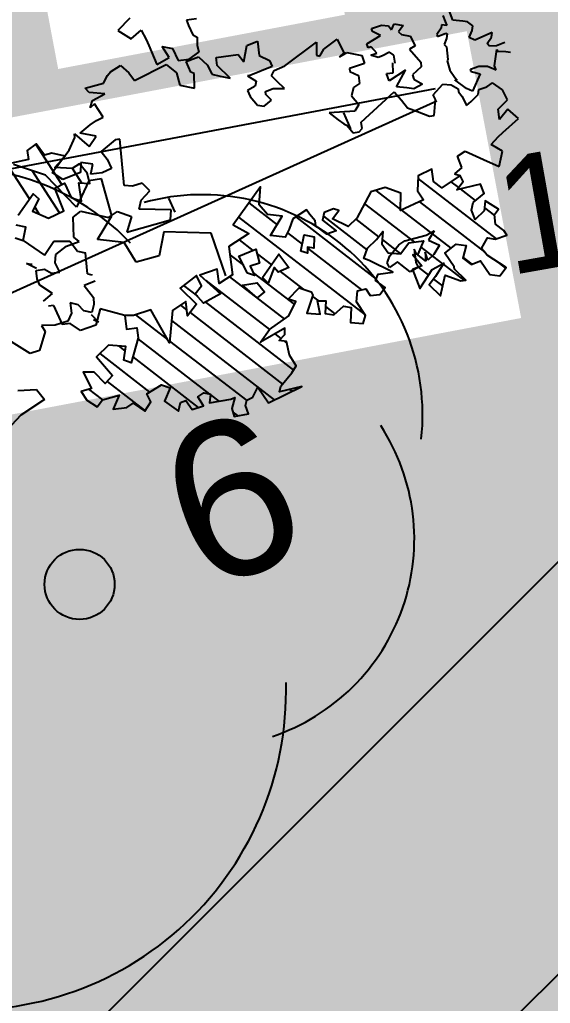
# Model space of a CAD drawing. Header units: metres. Extents: x 1841041 to 1841282, y 5171502 to 5171751.
# Drawn here: x 1841194.61 to 1841195.974, y 5171541.58 to 5171544.108 of the extents above; entities that cross this region are included whole.
import ezdxf
from ezdxf.lldxf.tags import DXFTag

# ---------------------------------------------------------------- set-up
doc = ezdxf.new("R2010")
doc.units = ezdxf.units.M
for name, color, linetype, true_color in [('DWG_280-140115-P - Général', 7, 'Continuous', 0x999999), ('Fond topo - ESPACE_BOISE', 7, 'Continuous', 0x4f7f3f), ('SA - arbuste', 7, 'Continuous', 0x008000), ('SA - clôture', 7, 'DIVISE2', 0x800080), ('SA - EBC', 7, 'Continuous', 0x4f7f3f), ('SA - gazon', 7, 'Continuous', 0xccffcc), ('SA - haie séparative', 7, 'Continuous', 0x008000), ('SA - Limite terrain', 1, 'LIMITE_CADASTRALE', 0xff0000)]:
    doc.layers.add(name, color=color, linetype=linetype, true_color=true_color)
doc.layers.add('SA - nivellement', color=7, linetype='Continuous')
doc.layers.add('SA - Talus', color=7, linetype='Continuous')
doc.styles.add('ArialA', font='arial.ttf')
doc.styles.add('Eurostile', font='arial.ttf')
tags = doc.linetypes.add('CACHE2', pattern=[4.7625, 3.175, -1.5875]).pattern_tags.tags
tags[6:7] = [DXFTag(74, 4), DXFTag(75, 0), DXFTag(340, '0'), DXFTag(46, 0.0), DXFTag(50, 0.0), DXFTag(44, 0.0), DXFTag(45, 0.0)]
tags[4:5] = [DXFTag(74, 4), DXFTag(75, 0), DXFTag(340, '0'), DXFTag(46, 0.0), DXFTag(50, 0.0), DXFTag(44, 0.0), DXFTag(45, 0.0)]
tags = doc.linetypes.add('DIVISE2', pattern=[15.875, 6.35, -3.175, 0, -3.175, 0, -3.175]).pattern_tags.tags
tags[14:15] = [DXFTag(74, 4), DXFTag(75, 0), DXFTag(340, '0'), DXFTag(46, 0.0), DXFTag(50, 0.0), DXFTag(44, 0.0), DXFTag(45, 0.0)]
tags[12:13] = [DXFTag(74, 4), DXFTag(75, 0), DXFTag(340, '0'), DXFTag(46, 0.0), DXFTag(50, 0.0), DXFTag(44, 0.0), DXFTag(45, 0.0)]
tags[10:11] = [DXFTag(74, 4), DXFTag(75, 0), DXFTag(340, '0'), DXFTag(46, 0.0), DXFTag(50, 0.0), DXFTag(44, 0.0), DXFTag(45, 0.0)]
tags[8:9] = [DXFTag(74, 4), DXFTag(75, 0), DXFTag(340, '0'), DXFTag(46, 0.0), DXFTag(50, 0.0), DXFTag(44, 0.0), DXFTag(45, 0.0)]
tags[6:7] = [DXFTag(74, 4), DXFTag(75, 0), DXFTag(340, '0'), DXFTag(46, 0.0), DXFTag(50, 0.0), DXFTag(44, 0.0), DXFTag(45, 0.0)]
tags[4:5] = [DXFTag(74, 4), DXFTag(75, 0), DXFTag(340, '0'), DXFTag(46, 0.0), DXFTag(50, 0.0), DXFTag(44, 0.0), DXFTag(45, 0.0)]
tags = doc.linetypes.add('L1', pattern=[1, 0.6, -0.4]).pattern_tags.tags
tags[6:7] = [DXFTag(74, 4), DXFTag(75, 0), DXFTag(340, '0'), DXFTag(46, 0.0), DXFTag(50, 0.0), DXFTag(44, 0.0), DXFTag(45, 0.0)]
tags[4:5] = [DXFTag(74, 4), DXFTag(75, 0), DXFTag(340, '0'), DXFTag(46, 0.0), DXFTag(50, 0.0), DXFTag(44, 0.0), DXFTag(45, 0.0)]
tags = doc.linetypes.add('LIMITE_CADASTRALE', pattern=[13, 8, -2, 1, -2]).pattern_tags.tags
tags[10:11] = [DXFTag(74, 4), DXFTag(75, 0), DXFTag(340, '0'), DXFTag(46, 0.0), DXFTag(50, 0.0), DXFTag(44, 0.0), DXFTag(45, 0.0)]
tags[8:9] = [DXFTag(74, 4), DXFTag(75, 0), DXFTag(340, '0'), DXFTag(46, 0.0), DXFTag(50, 0.0), DXFTag(44, 0.0), DXFTag(45, 0.0)]
tags[6:7] = [DXFTag(74, 4), DXFTag(75, 0), DXFTag(340, '0'), DXFTag(46, 0.0), DXFTag(50, 0.0), DXFTag(44, 0.0), DXFTag(45, 0.0)]
tags[4:5] = [DXFTag(74, 4), DXFTag(75, 0), DXFTag(340, '0'), DXFTag(46, 0.0), DXFTag(50, 0.0), DXFTag(44, 0.0), DXFTag(45, 0.0)]
tags = doc.linetypes.add('STYLE_15', pattern=[0.833312, 0.5, -0.166624, 0.055544, -0.111144]).pattern_tags.tags
tags[10:11] = [DXFTag(74, 4), DXFTag(75, 0), DXFTag(340, '0'), DXFTag(46, 0.0), DXFTag(50, 0.0), DXFTag(44, 0.0), DXFTag(45, 0.0)]
tags[8:9] = [DXFTag(74, 4), DXFTag(75, 0), DXFTag(340, '0'), DXFTag(46, 0.0), DXFTag(50, 0.0), DXFTag(44, 0.0), DXFTag(45, 0.0)]
tags[6:7] = [DXFTag(74, 4), DXFTag(75, 0), DXFTag(340, '0'), DXFTag(46, 0.0), DXFTag(50, 0.0), DXFTag(44, 0.0), DXFTag(45, 0.0)]
tags[4:5] = [DXFTag(74, 4), DXFTag(75, 0), DXFTag(340, '0'), DXFTag(46, 0.0), DXFTag(50, 0.0), DXFTag(44, 0.0), DXFTag(45, 0.0)]

# ---------------------------------------------------------------- blocks, each defined once
blk = doc.blocks.new('MENSURA_TALSYM_3')
at = {"layer": 'SA - Talus'}
for p, q in [((1841195.4617, 5171543.8273), (1841195.4432, 5171543.8682)), ((1841195.0098, 5171543.6131), (1841194.9937, 5171543.6488))]:
    blk.add_line(p, q, dxfattribs=at)

msp = doc.modelspace()

# ---------------------------------------------------------------- hatches: boundary and pattern name
at = {"layer": 'SA - EBC'}
h = msp.add_hatch(dxfattribs=at)
h.set_pattern_fill('_USER', color=256, scale=0.75, angle=-315, style=0, pattern_type=0)
h.set_pattern_definition([(-315, (0, 0), (-0.53033008589, 0.53033008589), [])])
h.paths.add_polyline_path([(1841240.5342, 5171532.5167), (1841223.8581, 5171528.2481), (1841224.0097, 5171523.7354), (1841215.5463, 5171521.1875), (1841206.8672, 5171520.73), (1841199.2878, 5171522.0787, -0.324865), (1841192.3362, 5171537.7623, -0.281489), (1841198.5927, 5171544.3478), (1841208.0187, 5171546.0887, 0.169529), (1841223.0267, 5171552.9036, 0.334069), (1841223.9329, 5171558.3844, 0.093266), (1841218.1064, 5171565.7848, 0.153139), (1841209.9153, 5171569.3832), (1841196.4605, 5171570.7475), (1841184.6387, 5171572.6656, -0.164253), (1841172.8676, 5171578.8906), (1841170.8744, 5171582.9688), (1841169.2096, 5171588.2339), (1841165.8412, 5171613.2283, 0.439037), (1841171.5195, 5171626.789, -0.093363), (1841170.0247, 5171632.7761, 0.104272), (1841169.1657, 5171635.9257), (1841165.4193, 5171643.5269), (1841173.0074, 5171649.253), (1841177.0456, 5171643.7179), (1841174.916, 5171642.1403), (1841179.5367, 5171635.9048, -0.200983), (1841180.5587, 5171631.7471), (1841180.2922, 5171622.5755), (1841180.7773, 5171620.6485), (1841185.185, 5171612.5773), (1841196.9584, 5171597.3711), (1841207.5565, 5171599.2149, 0.121418), (1841225.0872, 5171583.2677, 0.010183), (1841229.8758, 5171580.7983), (1841223.3758, 5171579.9774), (1841224.0107, 5171569.3768), (1841231.451, 5171569.4027), (1841238.9144, 5171543.8258), (1841240.9558, 5171534.5858)])
at = {"layer": 'SA - gazon'}
for points in [[(1841188.253, 5171541.8933), (1841191.0131, 5171527.3184), (1841190.5219, 5171527.2254), (1841192.2762, 5171518.114), (1841199.8134, 5171519.3932), (1841210.5229, 5171521.4396), (1841228.9906, 5171525.7768), (1841228.7195, 5171526.7426), (1841226.94, 5171526.1547), (1841226.4691, 5171527.306), (1841227.3, 5171527.587), (1841226.4609, 5171529.538), (1841225.1966, 5171532.6181), (1841223.5415, 5171536.8595), (1841222.1712, 5171540.4372), (1841220.9377, 5171543.8565), (1841218.8005, 5171549.7476), (1841218.6669, 5171549.6656, -0.0761), (1841212.1015, 5171546.8678), (1841210.2601, 5171546.5164), (1841210.1107, 5171547.305), (1841208.9306, 5171547.0815), (1841209.0813, 5171546.2914), (1841207.0348, 5171545.9139), (1841205.6457, 5171545.1871), (1841197.078, 5171543.5646), (1841196.9291, 5171544.3506), (1841195.7501, 5171544.1273), (1841195.8989, 5171543.3413)], [(1841194.9901, 5171546.5279), (1841195.4553, 5171544.0715), (1841204.8099, 5171545.843), (1841204.6238, 5171546.8256), (1841200.6936, 5171546.0813), (1841200.4145, 5171547.5552)], [(1841187.6389, 5171545.1357), (1841188.1041, 5171542.6793), (1841194.6695, 5171543.9227), (1841194.484, 5171544.9053), (1841191.4875, 5171544.3378), (1841191.2082, 5171545.8117)]]:
    msp.add_hatch(color=256, dxfattribs=at).paths.add_polyline_path(points)

# ---------------------------------------------------------------- linework, layer by layer
at = {"layer": 'DWG_280-140115-P - Général', "color": 8, "linetype": 'STYLE_15', "ltscale": 10, "true_color": 0x808080, "elevation": 0, "flags": 128}
msp.add_lwpolyline([(1841181.2579, 5171510.3941, -0.067016), (1841195.4819, 5171561.3279, -0.008808), (1841217.5797, 5171616.3739, -0.045205), (1841241.9622, 5171668.6956)], format="xyb", dxfattribs=at)
at = {"layer": 'Fond topo - ESPACE_BOISE', "linetype": 'L1', "ltscale": 2, "const_width": 0.4, "flags": 128}
msp.add_lwpolyline([(1841240.5342, 5171532.5167), (1841223.8581, 5171528.2481), (1841224.0097, 5171523.7354), (1841215.5463, 5171521.1875), (1841206.8672, 5171520.73), (1841199.2878, 5171522.0787, -0.324865), (1841192.3362, 5171537.7623, -0.281489), (1841198.5927, 5171544.3478), (1841208.0187, 5171546.0887, 0.169529), (1841223.0267, 5171552.9036, 0.334069), (1841223.9329, 5171558.3844, 0.093266), (1841218.1064, 5171565.7848, 0.153139), (1841209.9153, 5171569.3832), (1841196.4605, 5171570.7475), (1841184.6387, 5171572.6656, -0.164253), (1841172.8676, 5171578.8906), (1841170.8744, 5171582.9688), (1841169.2096, 5171588.2339), (1841165.8412, 5171613.2283, 0.439037), (1841171.5195, 5171626.789, -0.093363), (1841170.0247, 5171632.7761, 0.104272), (1841169.1657, 5171635.9257), (1841165.4193, 5171643.5269), (1841173.0074, 5171649.253), (1841177.0456, 5171643.7179), (1841174.916, 5171642.1403), (1841179.5367, 5171635.9048, -0.200983), (1841180.5587, 5171631.7471), (1841180.2922, 5171622.5755), (1841180.7773, 5171620.6485), (1841185.185, 5171612.5773), (1841196.9584, 5171597.3711), (1841207.5565, 5171599.2149, 0.121418), (1841225.0872, 5171583.2677, 0.010183), (1841229.8758, 5171580.7983), (1841223.3758, 5171579.9774), (1841224.0107, 5171569.3768), (1841231.451, 5171569.4027), (1841238.9144, 5171543.8258), (1841240.9558, 5171534.5858)], format="xyb", close=True, dxfattribs=at)
at = {"layer": 'SA - arbuste', "color": 18, "ltscale": 1.2, "true_color": 0x4c0000}
msp.add_circle((1841194.7644, 5171542.6569), 0.09, dxfattribs=at)
at = {"layer": 'SA - arbuste', "ltscale": 0.8}
for centre, radius, start, end in [((1841194.4427, 5171543.1025), 0.6251, 43.6285, 181.8458), ((1841195.0798, 5171543.0923), 0.5659, 353.7079, 105.3583), ((1841195.0893, 5171542.7734), 0.5352, 288.6067, 33.0112), ((1841194.4741, 5171542.3841), 0.8209, 261.7613, 1.4674)]:
    msp.add_arc(centre, radius, start, end, dxfattribs=at)
at = {"layer": 'SA - clôture', "ltscale": 0.1, "const_width": 0.1, "elevation": 0, "flags": 128}
for points in [[(1841195.8483, 5171544.1459), (1841195.6623, 5171545.1284)], [(1841194.6695, 5171543.9227), (1841194.484, 5171544.9054)], [(1841195.8483, 5171544.1459), (1841187.6128, 5171542.5863)]]:
    msp.add_lwpolyline(points, dxfattribs=at)
at = {"layer": 'SA - haie séparative', "ltscale": 0.34992}
for p, q in [((1841195.7236, 5171544.1063), (1841195.7113, 5171544.1384)), ((1841195.6976, 5171544.1189), (1841195.7036, 5171544.1034)), ((1841194.8935, 5171544.1121), (1841194.8628, 5171544.0799)), ((1841195.0644, 5171544.1097), (1841195.0389, 5171544.1069)), ((1841195.0389, 5171544.1069), (1841195.0442, 5171544.0928)), ((1841195.0442, 5171544.0928), (1841195.0557, 5171544.0692)), ((1841195.5142, 5171544.0848), (1841195.5405, 5171544.0941)), ((1841195.5405, 5171544.0941), (1841195.5585, 5171544.0919)), ((1841195.5585, 5171544.0919), (1841195.5658, 5171544.0821)), ((1841195.5658, 5171544.0821), (1841195.5729, 5171544.097)), ((1841195.5729, 5171544.097), (1841195.5955, 5171544.0926)), ((1841195.5955, 5171544.0926), (1841195.5842, 5171544.0762)), ((1841195.6939, 5171544.0949), (1841195.6938, 5171544.0861)), ((1841195.7077, 5171544.0927), (1841195.6939, 5171544.0949)), ((1841195.7036, 5171544.1034), (1841195.7077, 5171544.0927)), ((1841195.7491, 5171544.1038), (1841195.7236, 5171544.1063)), ((1841195.7613, 5171544.1023), (1841195.7491, 5171544.1038)), ((1841195.7746, 5171544.0924), (1841195.7613, 5171544.1023)), ((1841195.7731, 5171544.0802), (1841195.7746, 5171544.0924)), ((1841194.8628, 5171544.0799), (1841194.8969, 5171544.0588)), ((1841194.8969, 5171544.0588), (1841194.9228, 5171544.081)), ((1841194.9228, 5171544.081), (1841194.9353, 5171544.0571)), ((1841195.0557, 5171544.0692), (1841195.0664, 5171544.0632)), ((1841195.0664, 5171544.0632), (1841195.0665, 5171544.042)), ((1841195.5021, 5171544.0461), (1841195.5376, 5171544.0673)), ((1841195.5169, 5171544.0772), (1841195.5142, 5171544.0848)), ((1841195.5273, 5171544.0722), (1841195.5169, 5171544.0772)), ((1841195.5376, 5171544.0673), (1841195.5273, 5171544.0722)), ((1841195.5842, 5171544.0762), (1841195.5911, 5171544.0701)), ((1841195.5911, 5171544.0701), (1841195.6137, 5171544.0656)), ((1841195.6137, 5171544.0656), (1841195.6265, 5171544.0405)), ((1841195.6839, 5171544.0727), (1841195.6825, 5171544.0694)), ((1841195.6825, 5171544.0694), (1841195.6843, 5171544.0647)), ((1841195.6938, 5171544.0861), (1841195.6839, 5171544.0727)), ((1841195.6843, 5171544.0647), (1841195.7057, 5171544.0729)), ((1841195.7057, 5171544.0729), (1841195.709, 5171544.0714)), ((1841195.709, 5171544.0714), (1841195.7075, 5171544.0592)), ((1841195.765, 5171544.0621), (1841195.7731, 5171544.0802)), ((1841195.8241, 5171544.0752), (1841195.7798, 5171544.0555)), ((1841195.8113, 5171544.0464), (1841195.8227, 5171544.063)), ((1841195.8227, 5171544.063), (1841195.8241, 5171544.0752)), ((1841194.9353, 5171544.0571), (1841194.9421, 5171544.0418)), ((1841194.9421, 5171544.0418), (1841194.9629, 5171543.9923)), ((1841194.9765, 5171544.0391), (1841195.003, 5171544.0335)), ((1841194.9944, 5171544.0104), (1841194.9765, 5171544.0391)), ((1841195.0665, 5171544.042), (1841195.0711, 5171544.0245)), ((1841195.1866, 5171543.9993), (1841195.1939, 5171544.0411)), ((1841195.1939, 5171544.0411), (1841195.2215, 5171544.0528)), ((1841195.2215, 5171544.0528), (1841195.2262, 5171544.0162)), ((1841195.2914, 5171543.9891), (1841195.3735, 5171544.0497)), ((1841195.3735, 5171544.0497), (1841195.3732, 5171544.0169)), ((1841195.3921, 5171544.0321), (1841195.4261, 5171544.0574)), ((1841195.4261, 5171544.0574), (1841195.4433, 5171544.0223)), ((1841195.5061, 5171544.0351), (1841195.5021, 5171544.0461)), ((1841195.5137, 5171544.0378), (1841195.5061, 5171544.0351)), ((1841195.528, 5171544.0218), (1841195.5137, 5171544.0378)), ((1841195.6265, 5171544.0405), (1841195.6124, 5171544.0317)), ((1841195.7075, 5171544.0592), (1841195.7009, 5171544.0444)), ((1841195.7009, 5171544.0444), (1841195.7068, 5171544.0378)), ((1841195.7068, 5171544.0378), (1841195.7102, 5171544.0057)), ((1841195.7798, 5171544.0555), (1841195.765, 5171544.0621)), ((1841195.8172, 5171544.0398), (1841195.8113, 5171544.0464)), ((1841195.8353, 5171544.0406), (1841195.8172, 5171544.0398)), ((1841195.8567, 5171544.0488), (1841195.8353, 5171544.0406)), ((1841195.003, 5171544.0335), (1841195.0176, 5171544.0027)), ((1841195.0384, 5171544.0002), (1841195.0695, 5171544.0123)), ((1841195.0461, 5171544.0068), (1841195.0711, 5171544.0245)), ((1841195.0695, 5171544.0123), (1841195.0932, 5171543.9909)), ((1841195.1151, 5171544.0109), (1841195.1714, 5171544.0182)), ((1841195.1714, 5171544.0182), (1841195.1866, 5171543.9993)), ((1841195.2262, 5171544.0162), (1841195.2524, 5171544.0032)), ((1841195.3732, 5171544.0169), (1841195.3817, 5171544.0144)), ((1841195.3817, 5171544.0144), (1841195.3921, 5171544.0321)), ((1841195.4319, 5171544.0127), (1841195.4514, 5171544.0234)), ((1841195.4433, 5171544.0223), (1841195.4319, 5171544.0127)), ((1841195.4514, 5171544.0234), (1841195.4896, 5171544.0156)), ((1841195.4896, 5171544.0156), (1841195.4967, 5171543.9956)), ((1841195.5127, 5171544.0164), (1841195.528, 5171544.0218)), ((1841195.5319, 5171544.0108), (1841195.5127, 5171544.0164)), ((1841195.5429, 5171544.0147), (1841195.5319, 5171544.0108)), ((1841195.5604, 5171544.0247), (1841195.5429, 5171544.0147)), ((1841195.572, 5171544.0164), (1841195.5604, 5171544.0247)), ((1841195.5752, 5171543.9965), (1841195.572, 5171544.0164)), ((1841195.6124, 5171544.0317), (1841195.6412, 5171543.9989)), ((1841195.8303, 5171543.9896), (1841195.8361, 5171544.0314)), ((1841195.8361, 5171544.0314), (1841195.838, 5171544.0266)), ((1841195.838, 5171544.0266), (1841195.8594, 5171544.0259)), ((1841195.8594, 5171544.0259), (1841195.8715, 5171544.0245)), ((1841194.8438, 5171543.9742), (1841194.8699, 5171543.9903)), ((1841194.8699, 5171543.9903), (1841194.8905, 5171543.9711)), ((1841194.9058, 5171543.9513), (1841194.9867, 5171543.9926)), ((1841194.9629, 5171543.9923), (1841194.9944, 5171544.0104)), ((1841194.9867, 5171543.9926), (1841195.013, 5171543.9715)), ((1841195.0176, 5171544.0027), (1841195.0461, 5171544.0068)), ((1841195.0501, 5171543.9726), (1841195.0384, 5171544.0002)), ((1841195.0932, 5171543.9909), (1841195.1043, 5171543.9678)), ((1841195.1178, 5171543.9904), (1841195.1151, 5171544.0109)), ((1841195.1511, 5171543.9574), (1841195.1178, 5171543.9904)), ((1841195.2589, 5171543.9877), (1841195.2002, 5171543.9638)), ((1841195.2524, 5171544.0032), (1841195.2589, 5171543.9877)), ((1841195.2639, 5171543.9774), (1841195.2914, 5171543.9891)), ((1841195.4967, 5171543.9956), (1841195.4576, 5171543.9824)), ((1841195.5697, 5171543.9716), (1841195.5692, 5171543.9973)), ((1841195.6412, 5171543.9989), (1841195.6418, 5171543.9867)), ((1841195.7102, 5171544.0057), (1841195.7088, 5171544.0024)), ((1841195.7088, 5171544.0024), (1841195.7155, 5171543.9777)), ((1841195.769, 5171543.9805), (1841195.7904, 5171543.9887)), ((1841195.7904, 5171543.9887), (1841195.803, 5171543.988)), ((1841195.803, 5171543.988), (1841195.8122, 5171543.9888)), ((1841195.8122, 5171543.9888), (1841195.8344, 5171543.9789)), ((1841195.8344, 5171543.9789), (1841195.8303, 5171543.9896)), ((1841194.8258, 5171543.9446), (1841194.836, 5171543.9641)), ((1841194.836, 5171543.9641), (1841194.8438, 5171543.9742)), ((1841194.8905, 5171543.9711), (1841194.9058, 5171543.9513)), ((1841195.013, 5171543.9715), (1841195.0217, 5171543.9399)), ((1841195.0588, 5171543.9692), (1841195.0501, 5171543.9726)), ((1841195.0599, 5171543.9321), (1841195.0588, 5171543.9692)), ((1841195.1043, 5171543.9678), (1841195.1259, 5171543.9624)), ((1841195.1259, 5171543.9624), (1841195.1511, 5171543.9574)), ((1841195.2002, 5171543.9638), (1841195.1958, 5171543.9632)), ((1841195.1958, 5171543.9632), (1841195.2184, 5171543.9498)), ((1841195.2574, 5171543.9639), (1841195.2639, 5171543.9774)), ((1841195.272, 5171543.9494), (1841195.2574, 5171543.9639)), ((1841195.4576, 5171543.9824), (1841195.4586, 5171543.9744)), ((1841195.4586, 5171543.9744), (1841195.4808, 5171543.9645)), ((1841195.4808, 5171543.9645), (1841195.4834, 5171543.9439)), ((1841195.5532, 5171543.9696), (1841195.5697, 5171543.9716)), ((1841195.5598, 5171543.9509), (1841195.5532, 5171543.9696)), ((1841195.6018, 5171543.9782), (1841195.5598, 5171543.9509)), ((1841195.5787, 5171543.9356), (1841195.6018, 5171543.9782)), ((1841195.6418, 5171543.9867), (1841195.6194, 5171543.9663)), ((1841195.6194, 5171543.9663), (1841195.6233, 5171543.9553)), ((1841195.7155, 5171543.9777), (1841195.7288, 5171543.959)), ((1841195.7705, 5171543.9749), (1841195.769, 5171543.9805)), ((1841195.7705, 5171543.9749), (1841195.7933, 5171543.9686)), ((1841195.7933, 5171543.9686), (1841195.7735, 5171543.9242)), ((1841194.7783, 5171543.9321), (1841194.8258, 5171543.9446)), ((1841195.0217, 5171543.9399), (1841195.0599, 5171543.9321)), ((1841195.2155, 5171543.9367), (1841195.196, 5171543.926)), ((1841195.2184, 5171543.9498), (1841195.2155, 5171543.9367)), ((1841195.2907, 5171543.9309), (1841195.272, 5171543.9494)), ((1841195.4834, 5171543.9439), (1841195.4684, 5171543.9338)), ((1841195.6233, 5171543.9553), (1841195.6452, 5171543.942)), ((1841195.6452, 5171543.942), (1841195.6235, 5171543.9305)), ((1841195.6725, 5171543.9147), (1841195.6979, 5171543.9425)), ((1841195.6979, 5171543.9425), (1841195.7191, 5171543.9407)), ((1841195.7191, 5171543.9407), (1841195.7368, 5171543.9303)), ((1841195.7587, 5171543.9308), (1841195.7283, 5171543.9533)), ((1841195.7288, 5171543.959), (1841195.7347, 5171543.9524)), ((1841195.8106, 5171543.9352), (1841195.8256, 5171543.9453)), ((1841195.8506, 5171543.9277), (1841195.8256, 5171543.9453)), ((1841194.7889, 5171543.9208), (1841194.7783, 5171543.9321)), ((1841194.8293, 5171543.9169), (1841194.7889, 5171543.9208)), ((1841194.7979, 5171543.9002), (1841194.8293, 5171543.9169)), ((1841195.196, 5171543.926), (1841195.2025, 5171543.9105)), ((1841195.2417, 5171543.9237), (1841195.2617, 5171543.9308)), ((1841195.2427, 5171543.9157), (1841195.2417, 5171543.9237)), ((1841195.2573, 5171543.9012), (1841195.2427, 5171543.9157)), ((1841195.2617, 5171543.9308), (1841195.2907, 5171543.9309)), ((1841195.4684, 5171543.9338), (1841195.463, 5171543.9122)), ((1841195.463, 5171543.9122), (1841195.4822, 5171543.8902)), ((1841195.488, 5171543.8446), (1841195.5724, 5171543.9227)), ((1841195.5724, 5171543.9227), (1841195.5916, 5171543.9007)), ((1841195.6055, 5171543.9327), (1841195.5787, 5171543.9356)), ((1841195.6235, 5171543.9305), (1841195.6055, 5171543.9327)), ((1841195.6785, 5171543.9028), (1841195.6725, 5171543.9147)), ((1841195.7368, 5171543.9303), (1841195.7378, 5171543.9222)), ((1841195.7378, 5171543.9222), (1841195.7474, 5171543.9107)), ((1841195.7735, 5171543.9242), (1841195.7587, 5171543.9308)), ((1841195.7701, 5171543.8973), (1841195.7885, 5171543.916)), ((1841195.7885, 5171543.916), (1841195.7906, 5171543.9281)), ((1841195.7906, 5171543.9281), (1841195.8106, 5171543.9352)), ((1841195.8639, 5171543.9021), (1841195.8506, 5171543.9277)), ((1841194.7913, 5171543.8811), (1841194.7979, 5171543.9002)), ((1841194.8026, 5171543.8917), (1841194.7913, 5171543.8811)), ((1841194.8252, 5171543.8574), (1841194.8026, 5171543.8917)), ((1841195.2025, 5171543.9105), (1841195.2217, 5171543.8884)), ((1841195.2217, 5171543.8884), (1841195.2384, 5171543.886)), ((1841195.2384, 5171543.886), (1841195.2573, 5171543.9012)), ((1841195.4822, 5171543.8902), (1841195.4717, 5171543.8725)), ((1841195.5916, 5171543.9007), (1841195.6068, 5171543.8817)), ((1841195.6757, 5171543.8615), (1841195.6785, 5171543.9028)), ((1841195.7474, 5171543.9107), (1841195.7586, 5171543.8877)), ((1841195.7586, 5171543.8877), (1841195.7701, 5171543.8973)), ((1841195.8397, 5171543.8781), (1841195.8639, 5171543.9021)), ((1841195.4717, 5171543.8725), (1841195.4059, 5171543.8686)), ((1841195.4059, 5171543.8686), (1841195.4291, 5171543.8507)), ((1841195.6068, 5171543.8817), (1841195.6325, 5171543.8723)), ((1841195.6325, 5171543.8723), (1841195.6632, 5171543.8599)), ((1841195.6632, 5171543.8599), (1841195.6757, 5171543.8615)), ((1841195.8432, 5171543.8513), (1841195.8397, 5171543.8781)), ((1841195.8643, 5171543.8777), (1841195.8432, 5171543.8513)), ((1841195.8919, 5171543.854), (1841195.8643, 5171543.8777)), ((1841194.766, 5171543.8161), (1841194.7914, 5171543.8376)), ((1841194.7914, 5171543.8376), (1841194.8082, 5171543.8488)), ((1841194.8082, 5171543.8488), (1841194.8252, 5171543.8574)), ((1841195.4291, 5171543.8507), (1841195.4432, 5171543.8398)), ((1841195.4432, 5171543.8398), (1841195.4519, 5171543.8363)), ((1841195.4519, 5171543.8363), (1841195.467, 5171543.8174)), ((1841195.4901, 5171543.8286), (1841195.488, 5171543.8446)), ((1841195.852, 5171543.8179), (1841195.8919, 5171543.854)), ((1841194.7509, 5171543.8142), (1841194.7886, 5171543.7818)), ((1841194.752, 5171543.8052), (1841194.7509, 5171543.8142)), ((1841194.807, 5171543.8087), (1841194.766, 5171543.8161)), ((1841195.467, 5171543.8174), (1841195.4831, 5171543.8195)), ((1841195.4831, 5171543.8195), (1841195.4901, 5171543.8286)), ((1841195.8399, 5171543.8064), (1841195.852, 5171543.8179)), ((1841194.738, 5171543.7726), (1841194.752, 5171543.8052)), ((1841194.7886, 5171543.7818), (1841194.807, 5171543.8087)), ((1841194.8554, 5171543.7995), (1841194.8202, 5171543.7695)), ((1841194.8679, 5171543.8011), (1841194.8554, 5171543.7995)), ((1841194.8787, 5171543.6817), (1841194.8679, 5171543.8011)), ((1841195.8215, 5171543.7868), (1841195.8399, 5171543.8064)), ((1841195.851, 5171543.7697), (1841195.8215, 5171543.7868)), ((1841194.6937, 5171543.7151), (1841194.738, 5171543.7726)), ((1841194.8202, 5171543.7695), (1841194.8354, 5171543.7497)), ((1841195.7354, 5171543.7575), (1841195.7547, 5171543.77)), ((1841195.7547, 5171543.77), (1841195.8019, 5171543.7488)), ((1841195.8424, 5171543.7304), (1841195.851, 5171543.7697)), ((1841194.6772, 5171543.7086), (1841194.5943, 5171543.7357)), ((1841194.7676, 5171543.7409), (1841194.7663, 5171543.7154)), ((1841194.7981, 5171543.7367), (1841194.7676, 5171543.7409)), ((1841194.7932, 5171543.7106), (1841194.7981, 5171543.7367)), ((1841194.8354, 5171543.7497), (1841194.8467, 5171543.7257)), ((1841195.7464, 5171543.7281), (1841195.7354, 5171543.7575)), ((1841195.8019, 5171543.7488), (1841195.8424, 5171543.7304)), ((1841194.7215, 5171543.6969), (1841194.6937, 5171543.7151)), ((1841194.7663, 5171543.7154), (1841194.7215, 5171543.6969)), ((1841194.8227, 5171543.7144), (1841194.7932, 5171543.7106)), ((1841194.8467, 5171543.7257), (1841194.8227, 5171543.7144)), ((1841195.7464, 5171543.7281), (1841195.7276, 5171543.712)), ((1841195.7276, 5171543.712), (1841195.7418, 5171543.7075)), ((1841194.7564, 5171543.626), (1841194.6772, 5171543.7086)), ((1841194.7881, 5171543.694), (1841194.7564, 5171543.626)), ((1841194.8209, 5171543.6989), (1841194.7881, 5171543.694)), ((1841194.847, 5171543.6036), (1841194.8209, 5171543.6989)), ((1841194.9252, 5171543.6877), (1841194.9007, 5171543.68)), ((1841194.9449, 5171543.6684), (1841194.9252, 5171543.6877)), ((1841194.9007, 5171543.68), (1841194.8787, 5171543.6817)), ((1841194.9227, 5171543.6438), (1841194.9449, 5171543.6684)), ((1841194.9174, 5171543.6213), (1841194.9227, 5171543.6438)), ((1841194.7475, 5171543.6003), (1841194.7673, 5171543.6156)), ((1841194.7673, 5171543.6156), (1841194.8385, 5171543.5993)), ((1841194.8385, 5171543.5993), (1841194.8619, 5171543.615)), ((1841194.8619, 5171543.615), (1841194.898, 5171543.6024)), ((1841194.9994, 5171543.6191), (1841194.9174, 5171543.6213)), ((1841194.9981, 5171543.5935), (1841194.9994, 5171543.6191)), ((1841194.7496, 5171543.5488), (1841194.7475, 5171543.6003)), ((1841194.8106, 5171543.5432), (1841194.847, 5171543.6036)), ((1841194.898, 5171543.6024), (1841194.886, 5171543.5618)), ((1841194.886, 5171543.5618), (1841194.9981, 5171543.5935)), ((1841194.981, 5171543.5625), (1841194.9686, 5171543.5009)), ((1841195.1022, 5171543.559), (1841194.981, 5171543.5625)), ((1841195.14, 5171543.4499), (1841195.1022, 5171543.559)), ((1841195.6546, 5171543.5545), (1841195.675, 5171543.5653)), ((1841195.675, 5171543.5653), (1841195.6608, 5171543.5417)), ((1841194.6192, 5171543.5401), (1841194.6739, 5171543.5027)), ((1841194.6739, 5171543.5027), (1841194.6982, 5171543.539)), ((1841194.6982, 5171543.539), (1841194.7395, 5171543.5385)), ((1841194.7308, 5171543.5255), (1841194.7637, 5171543.5379)), ((1841194.7395, 5171543.5385), (1841194.759, 5171543.5131)), ((1841194.7637, 5171543.5379), (1841194.7496, 5171543.5488)), ((1841194.8787, 5171543.5354), (1841194.8106, 5171543.5432)), ((1841194.91, 5171543.485), (1841194.8787, 5171543.5354)), ((1841195.5843, 5171543.5291), (1841195.6003, 5171543.5394)), ((1841195.6003, 5171543.5394), (1841195.6546, 5171543.5545)), ((1841195.6608, 5171543.5417), (1841195.6889, 5171543.5281)), ((1841194.7035, 5171543.5047), (1841194.7308, 5171543.5255)), ((1841194.759, 5171543.5131), (1841194.7792, 5171543.5088)), ((1841194.7844, 5171543.4552), (1841194.7792, 5171543.5088)), ((1841195.5617, 5171543.5008), (1841195.5843, 5171543.5291)), ((1841195.6239, 5171543.5179), (1841195.6283, 5171543.4839)), ((1841195.63, 5171543.506), (1841195.6239, 5171543.5179)), ((1841195.6521, 5171543.5106), (1841195.6542, 5171543.4873)), ((1841195.6593, 5171543.4898), (1841195.6521, 5171543.5106)), ((1841195.6889, 5171543.5281), (1841195.6747, 5171543.5044)), ((1841194.6282, 5171543.4814), (1841194.6428, 5171543.4795)), ((1841194.6533, 5171543.4687), (1841194.6282, 5171543.4814)), ((1841194.7018, 5171543.4827), (1841194.7035, 5171543.5047)), ((1841194.714, 5171543.4589), (1841194.7018, 5171543.4827)), ((1841194.9686, 5171543.5009), (1841194.91, 5171543.485)), ((1841195.5549, 5171543.4827), (1841195.5617, 5171543.5008)), ((1841195.561, 5171543.4707), (1841195.5549, 5171543.4827)), ((1841195.5808, 5171543.486), (1841195.561, 5171543.4707)), ((1841195.5899, 5171543.479), (1841195.5808, 5171543.486)), ((1841195.6283, 5171543.4839), (1841195.6344, 5171543.472)), ((1841195.6542, 5171543.4873), (1841195.63, 5171543.506)), ((1841195.6747, 5171543.5044), (1841195.6593, 5171543.4898)), ((1841194.6525, 5171543.4637), (1841194.6739, 5171543.4664)), ((1841194.6553, 5171543.4422), (1841194.6525, 5171543.4637)), ((1841194.6739, 5171543.4664), (1841194.6925, 5171543.4561)), ((1841194.6925, 5171543.4561), (1841194.714, 5171543.4589)), ((1841195.6141, 5171543.4603), (1841195.5899, 5171543.479)), ((1841195.6344, 5171543.472), (1841195.6141, 5171543.4603)), ((1841194.6619, 5171543.4258), (1841194.6553, 5171543.4422)), ((1841194.8043, 5171543.4362), (1841194.7761, 5171543.4247)), ((1841194.7844, 5171543.4552), (1841194.7967, 5171543.4526)), ((1841194.6946, 5171543.4046), (1841194.6619, 5171543.4258)), ((1841194.7761, 5171543.4247), (1841194.7999, 5171543.3939)), ((1841194.6718, 5171543.3844), (1841194.6946, 5171543.4046)), ((1841194.7999, 5171543.3939), (1841194.8007, 5171543.3762)), ((1841194.6969, 5171543.3731), (1841194.6843, 5171543.3715)), ((1841194.6969, 5171543.3731), (1841194.7195, 5171543.3242)), ((1841194.7398, 5171543.38), (1841194.7434, 5171543.3534)), ((1841194.7609, 5171543.3755), (1841194.7398, 5171543.38)), ((1841194.7751, 5171543.3596), (1841194.7609, 5171543.3755)), ((1841194.7962, 5171543.3551), (1841194.7751, 5171543.3596)), ((1841194.8007, 5171543.3762), (1841194.7962, 5171543.3551)), ((1841194.8169, 5171543.3649), (1841194.806, 5171543.3227)), ((1841194.8809, 5171543.3477), (1841194.8169, 5171543.3649)), ((1841194.7344, 5171543.3332), (1841194.7018, 5171543.3227)), ((1841194.7434, 5171543.3534), (1841194.7344, 5171543.3332)), ((1841194.7938, 5171543.3505), (1841194.8132, 5171543.3303)), ((1841194.8132, 5171543.3303), (1841194.8001, 5171543.3369)), ((1841194.6763, 5171543.3069), (1841194.6612, 5171543.2577)), ((1841194.7018, 5171543.3227), (1841194.6666, 5171543.3219)), ((1841194.6666, 5171543.3219), (1841194.6763, 5171543.3069)), ((1841194.74, 5171543.3269), (1841194.7195, 5171543.3242)), ((1841194.7668, 5171543.3094), (1841194.74, 5171543.3269)), ((1841194.806, 5171543.3227), (1841194.7668, 5171543.3094)), ((1841194.6375, 5171543.2498), (1841194.5758, 5171543.2888)), ((1841194.6612, 5171543.2577), (1841194.6375, 5171543.2498)), ((1841194.6054, 5171543.1554), (1841194.6538, 5171543.1579)), ((1841194.6538, 5171543.1579), (1841194.674, 5171543.1315)), ((1841194.674, 5171543.1315), (1841194.613, 5171543.092)), ((1841194.613, 5171543.092), (1841194.589, 5171543.0658))]:
    msp.add_line(p, q, dxfattribs=at)
at = {"layer": 'SA - haie séparative', "ltscale": 0.34992, "elevation": 0, "flags": 128}
for points in [[(1841194.6064, 5171543.6055), (1841194.6448, 5171543.66), (1841194.6596, 5171543.6476), (1841194.6437, 5171543.616), (1841194.6841, 5171543.5982), (1841194.7239, 5171543.6164), (1841194.7004, 5171543.6748), (1841194.7253, 5171543.6879), (1841194.7423, 5171543.6511), (1841194.7689, 5171543.6418), (1841194.7622, 5171543.6883), (1841194.7905, 5171543.6869), (1841194.7841, 5171543.7132), (1841194.7645, 5171543.7376), (1841194.7452, 5171543.7251), (1841194.7011, 5171543.7281), (1841194.7272, 5171543.7575), (1841194.6929, 5171543.7648), (1841194.6743, 5171543.7596), (1841194.6529, 5171543.789), (1841194.6299, 5171543.7718), (1841194.6333, 5171543.749), (1841194.5897, 5171543.7389)], [(1841194.7188, 5171543.6845), (1841194.6517, 5171543.7881)], [(1841194.7188, 5171543.6845), (1841194.6517, 5171543.7881)], [(1841194.7261, 5171543.7561), (1841194.7248, 5171543.758)], [(1841194.7261, 5171543.7561), (1841194.7248, 5171543.758)], [(1841194.6357, 5171543.6471), (1841194.585, 5171543.7253)], [(1841194.6357, 5171543.6471), (1841194.585, 5171543.7253)], [(1841194.7127, 5171543.6112), (1841194.6421, 5171543.7201)], [(1841194.7127, 5171543.6112), (1841194.6421, 5171543.7201)], [(1841194.7703, 5171543.6879), (1841194.7459, 5171543.7256)], [(1841194.7703, 5171543.6879), (1841194.7459, 5171543.7256)], [(1841195.6337, 5171543.6998), (1841195.8346, 5171543.5447)], [(1841195.6337, 5171543.6998), (1841195.8346, 5171543.5447)], [(1841195.7181, 5171543.6915), (1841195.7378, 5171543.6763)], [(1841195.7181, 5171543.6915), (1841195.7378, 5171543.6763)], [(1841195.2252, 5171543.6737), (1841195.2283, 5171543.6713)], [(1841195.2252, 5171543.6737), (1841195.2283, 5171543.6713)], [(1841195.5259, 5171543.6692), (1841195.589, 5171543.6204)], [(1841195.5259, 5171543.6692), (1841195.589, 5171543.6204)], [(1841195.7421, 5171543.673), (1841195.7811, 5171543.6429)], [(1841195.7421, 5171543.673), (1841195.7811, 5171543.6429)], [(1841195.199, 5171543.637), (1841195.2716, 5171543.581)], [(1841195.199, 5171543.637), (1841195.2716, 5171543.581)], [(1841195.4967, 5171543.6348), (1841195.6245, 5171543.5362)], [(1841195.4967, 5171543.6348), (1841195.6245, 5171543.5362)], [(1841195.6376, 5171543.6398), (1841195.8055, 5171543.5103)], [(1841195.6376, 5171543.6398), (1841195.8055, 5171543.5103)], [(1841194.6608, 5171543.6084), (1841194.649, 5171543.6266)], [(1841194.6608, 5171543.6084), (1841194.649, 5171543.6266)], [(1841195.5911, 5171543.6188), (1841195.7186, 5171543.5204)], [(1841195.5911, 5171543.6188), (1841195.7186, 5171543.5204)], [(1841195.8045, 5171543.6248), (1841195.8304, 5171543.6048)], [(1841195.8045, 5171543.6248), (1841195.8304, 5171543.6048)], [(1841195.1728, 5171543.6003), (1841195.4983, 5171543.3491)], [(1841195.1728, 5171543.6003), (1841195.4983, 5171543.3491)], [(1841195.3196, 5171543.6009), (1841195.5264, 5171543.4412)], [(1841195.3196, 5171543.6009), (1841195.5264, 5171543.4412)], [(1841195.3907, 5171543.6029), (1841195.5028, 5171543.5163)], [(1841195.3907, 5171543.6029), (1841195.5028, 5171543.5163)], [(1841195.4743, 5171543.5952), (1841195.5327, 5171543.5501)], [(1841195.4743, 5171543.5952), (1841195.5327, 5171543.5501)], [(1841194.5986, 5171543.5473), (1841194.6192, 5171543.5401), (1841194.6265, 5171543.5745), (1841194.601, 5171543.58)], [(1841195.2984, 5171543.5603), (1841195.3365, 5171543.5308)], [(1841195.2984, 5171543.5603), (1841195.3365, 5171543.5308)], [(1841195.1743, 5171543.5423), (1841195.2097, 5171543.5149)], [(1841195.1743, 5171543.5423), (1841195.2097, 5171543.5149)], [(1841195.5418, 5171543.5431), (1841195.5892, 5171543.5065)], [(1841195.5418, 5171543.5431), (1841195.5892, 5171543.5065)], [(1841195.3496, 5171543.5208), (1841195.4884, 5171543.4137)], [(1841195.3496, 5171543.5208), (1841195.4884, 5171543.4137)], [(1841195.6412, 5171543.5233), (1841195.6967, 5171543.4805)], [(1841195.6412, 5171543.5233), (1841195.6967, 5171543.4805)], [(1841195.1505, 5171543.5038), (1841195.1853, 5171543.4769)], [(1841195.1505, 5171543.5038), (1841195.1853, 5171543.4769)], [(1841195.2206, 5171543.5065), (1841195.2576, 5171543.478)], [(1841195.2206, 5171543.5065), (1841195.2576, 5171543.478)], [(1841195.7496, 5171543.4965), (1841195.772, 5171543.4793)], [(1841195.7496, 5171543.4965), (1841195.772, 5171543.4793)], [(1841195.8323, 5171543.4896), (1841195.8588, 5171543.4691)], [(1841195.8323, 5171543.4896), (1841195.8588, 5171543.4691)], [(1841195.2103, 5171543.4576), (1841195.3166, 5171543.3756)], [(1841195.2103, 5171543.4576), (1841195.3166, 5171543.3756)], [(1841195.2792, 5171543.4614), (1841195.3384, 5171543.4156)], [(1841195.2792, 5171543.4614), (1841195.3384, 5171543.4156)], [(1841195.6346, 5171543.4715), (1841195.6608, 5171543.4512)], [(1841195.6346, 5171543.4715), (1841195.6608, 5171543.4512)], [(1841195.6982, 5171543.4793), (1841195.7516, 5171543.4381)], [(1841195.6982, 5171543.4793), (1841195.7516, 5171543.4381)], [(1841195.0887, 5171543.4377), (1841195.2521, 5171543.3116)], [(1841195.0887, 5171543.4377), (1841195.2521, 5171543.3116)], [(1841195.1497, 5171543.4475), (1841195.2908, 5171543.3386)], [(1841195.1497, 5171543.4475), (1841195.2908, 5171543.3386)], [(1841195.6739, 5171543.4412), (1841195.6974, 5171543.423)], [(1841195.6739, 5171543.4412), (1841195.6974, 5171543.423)], [(1841195.0317, 5171543.4248), (1841195.0671, 5171543.3974)], [(1841195.0317, 5171543.4248), (1841195.0671, 5171543.3974)], [(1841195.0875, 5171543.3817), (1841195.3137, 5171543.2071)], [(1841195.0875, 5171543.3817), (1841195.3137, 5171543.2071)], [(1841195.3626, 5171543.3969), (1841195.3779, 5171543.3851)], [(1841195.3626, 5171543.3969), (1841195.3779, 5171543.3851)], [(1841195.0234, 5171543.3743), (1841195.0398, 5171543.3616)], [(1841195.0234, 5171543.3743), (1841195.0398, 5171543.3616)], [(1841195.0482, 5171543.3551), (1841195.2859, 5171543.1717)], [(1841195.0482, 5171543.3551), (1841195.2859, 5171543.1717)], [(1841195.3964, 5171543.3709), (1841195.4204, 5171543.3523)], [(1841195.3964, 5171543.3709), (1841195.4204, 5171543.3523)], [(1841194.9079, 5171543.3496), (1841194.9903, 5171543.2861)], [(1841194.9079, 5171543.3496), (1841194.9903, 5171543.2861)], [(1841195.0004, 5171543.3351), (1841195.2647, 5171543.1311)], [(1841195.0004, 5171543.3351), (1841195.2647, 5171543.1311)], [(1841194.9139, 5171543.2881), (1841195.0984, 5171543.1457)], [(1841194.9139, 5171543.2881), (1841195.0984, 5171543.1457)], [(1841194.9957, 5171543.2819), (1841195.1938, 5171543.129)], [(1841194.9957, 5171543.2819), (1841195.1938, 5171543.129)], [(1841195.2664, 5171543.3005), (1841195.2818, 5171543.2886)], [(1841195.2664, 5171543.3005), (1841195.2818, 5171543.2886)], [(1841195.2914, 5171543.2812), (1841195.2972, 5171543.2768)], [(1841195.2914, 5171543.2812), (1841195.2972, 5171543.2768)], [(1841194.8642, 5171543.2695), (1841194.8814, 5171543.2563)], [(1841194.8642, 5171543.2695), (1841194.8814, 5171543.2563)], [(1841194.8163, 5171543.2497), (1841194.9443, 5171543.1508)], [(1841194.8163, 5171543.2497), (1841194.9443, 5171543.1508)], [(1841194.9008, 5171543.2414), (1841195.069, 5171543.1115)], [(1841194.9008, 5171543.2414), (1841195.069, 5171543.1115)], [(1841194.8348, 5171543.1785), (1841194.9325, 5171543.1031)], [(1841194.8348, 5171543.1785), (1841194.9325, 5171543.1031)], [(1841194.7873, 5171543.1582), (1841194.8229, 5171543.1308)], [(1841194.7873, 5171543.1582), (1841194.8229, 5171543.1308)], [(1841195.3036, 5171543.158), (1841195.3099, 5171543.1531)], [(1841195.3036, 5171543.158), (1841195.3099, 5171543.1531)], [(1841195.1003, 5171543.1443), (1841195.122, 5171543.1275)], [(1841195.1003, 5171543.1443), (1841195.122, 5171543.1275)], [(1841194.8517, 5171543.1085), (1841194.8535, 5171543.1072)], [(1841194.8517, 5171543.1085), (1841194.8535, 5171543.1072)], [(1841195.1584, 5171543.0994), (1841195.1709, 5171543.0897)], [(1841195.1584, 5171543.0994), (1841195.1709, 5171543.0897)]]:
    msp.add_lwpolyline(points, dxfattribs=at)
for points in [[(1841194.8809, 5171543.3477), (1841194.8853, 5171543.3129), (1841194.9113, 5171543.3162), (1841194.9146, 5171543.2903), (1841194.8965, 5171543.2262), (1841194.8784, 5171543.233), (1841194.8829, 5171543.2681), (1841194.8389, 5171543.2715), (1841194.8074, 5171543.2411), (1841194.8489, 5171543.1938), (1841194.8298, 5171543.1731), (1841194.8015, 5171543.2022), (1841194.7734, 5171543.2022), (1841194.7951, 5171543.1605), (1841194.768, 5171543.1525), (1841194.7827, 5171543.1298), (1841194.8093, 5171543.1133), (1841194.8233, 5171543.1314), (1841194.8659, 5171543.1433), (1841194.851, 5171543.1069), (1841194.8859, 5171543.1113), (1841194.9017, 5171543.1225), (1841194.9316, 5171543.1018), (1841194.9476, 5171543.1257), (1841194.9368, 5171543.1461), (1841194.9746, 5171543.17), (1841194.9974, 5171543.162), (1841194.9828, 5171543.1275), (1841195.0188, 5171543.1021), (1841195.024, 5171543.1246), (1841195.0371, 5171543.129), (1841195.0536, 5171543.1066), (1841195.0824, 5171543.1158), (1841195.0686, 5171543.1385), (1841195.0836, 5171543.1486), (1841195.1004, 5171543.1453), (1841195.0978, 5171543.1232), (1841195.1528, 5171543.133), (1841195.1632, 5171543.1371), (1841195.1559, 5171543.1089), (1841195.1614, 5171543.0878), (1841195.1985, 5171543.0953), (1841195.1904, 5171543.1161), (1841195.1941, 5171543.1302), (1841195.2095, 5171543.1376), (1841195.2224, 5171543.1638), (1841195.2494, 5171543.1237), (1841195.3357, 5171543.1656), (1841195.2776, 5171543.1518), (1841195.2812, 5171543.1659), (1841195.3094, 5171543.2004), (1841195.3208, 5171543.2182), (1841195.3036, 5171543.246), (1841195.2964, 5171543.2805), (1841195.2769, 5171543.2834), (1841195.2913, 5171543.2989), (1841195.2919, 5171543.3153), (1841195.2294, 5171543.2791), (1841195.2524, 5171543.312), (1841195.3024, 5171543.3466), (1841195.3203, 5171543.3833), (1841195.3004, 5171543.3899), (1841195.3285, 5171543.4189), (1841195.3598, 5171543.4085), (1841195.3637, 5171543.3999), (1841195.3479, 5171543.3534), (1841195.3826, 5171543.3515), (1841195.3756, 5171543.3851), (1841195.3973, 5171543.3852), (1841195.3951, 5171543.3531), (1841195.4174, 5171543.3496), (1841195.4426, 5171543.372), (1841195.4622, 5171543.3681), (1841195.4608, 5171543.3298), (1841195.4929, 5171543.3276), (1841195.4994, 5171543.3475), (1841195.4758, 5171543.3826), (1841195.4785, 5171543.4111), (1841195.4996, 5171543.4165), (1841195.5109, 5171543.3989), (1841195.5359, 5171543.4021), (1841195.5492, 5171543.4193), (1841195.525, 5171543.438), (1841195.5319, 5171543.4543), (1841195.5507, 5171543.4567), (1841195.5695, 5171543.4591), (1841195.5084, 5171543.4894), (1841195.495, 5171543.4941), (1841195.5043, 5171543.5207), (1841195.5269, 5171543.5427), (1841195.5433, 5171543.5638), (1841195.541, 5171543.5318), (1841195.5568, 5171543.5084), (1841195.5888, 5171543.5061), (1841195.6106, 5171543.5344), (1841195.6482, 5171543.5392), (1841195.6334, 5171543.5055), (1841195.6209, 5171543.5039), (1841195.6437, 5171543.4751), (1841195.6195, 5171543.4656), (1841195.6384, 5171543.4172), (1841195.6703, 5171543.4658), (1841195.7, 5171543.4823), (1841195.679, 5171543.4478), (1841195.6627, 5171543.4266), (1841195.6917, 5171543.3986), (1841195.704, 5171543.451), (1841195.744, 5171543.4371), (1841195.7565, 5171543.4387), (1841195.7274, 5171543.4668), (1841195.7266, 5171543.473), (1841195.703, 5171543.5081), (1841195.7319, 5171543.5309), (1841195.7577, 5171543.5279), (1841195.7492, 5171543.495), (1841195.7704, 5171543.4787), (1841195.7946, 5171543.4881), (1841195.8182, 5171543.453), (1841195.844, 5171543.45), (1841195.8604, 5171543.4712), (1841195.8118, 5171543.5031), (1841195.7968, 5171543.5202), (1841195.8124, 5171543.5476), (1841195.8319, 5171543.5438), (1841195.8624, 5171543.5541), (1841195.8545, 5171543.5658), (1841195.8334, 5171543.5821), (1841195.8301, 5171543.6071), (1841195.841, 5171543.6213), (1841195.8065, 5171543.6423), (1841195.8035, 5171543.6164), (1841195.7809, 5171543.5944), (1841195.7714, 5171543.6187), (1841195.7753, 5171543.6382), (1841195.8041, 5171543.661), (1841195.7947, 5171543.6852), (1841195.7338, 5171543.671), (1841195.7502, 5171543.6922), (1841195.7418, 5171543.7075), (1841195.695, 5171543.676), (1841195.6738, 5171543.6924), (1841195.6698, 5171543.7236), (1841195.6339, 5171543.7063), (1841195.6325, 5171543.668), (1841195.6482, 5171543.6446), (1841195.589, 5171543.6179), (1841195.5896, 5171543.6624), (1841195.5497, 5171543.6764), (1841195.5129, 5171543.6653), (1841195.4771, 5171543.598), (1841195.4545, 5171543.576), (1841195.4138, 5171543.5962), (1841195.4301, 5171543.6174), (1841195.4168, 5171543.622), (1841195.3926, 5171543.6126), (1841195.3888, 5171543.593), (1841195.424, 5171543.5657), (1841195.3998, 5171543.5563), (1841195.3716, 5171543.5781), (1841195.37, 5171543.5906), (1841195.3551, 5171543.6077), (1841195.3472, 5171543.6194), (1841195.3121, 5171543.5958), (1841195.3028, 5171543.5692), (1841195.2927, 5171543.5488), (1841195.2549, 5171543.553), (1841195.2848, 5171543.6032), (1841195.247, 5171543.6074), (1841195.2257, 5171543.6319), (1841195.2288, 5171543.6786), (1841195.1587, 5171543.5806), (1841195.1988, 5171543.5585), (1841195.1478, 5171543.5247), (1841195.1571, 5171543.4523), (1841195.1228, 5171543.4298), (1841195.1181, 5171543.4664), (1841195.0736, 5171543.4516), (1841195.1262, 5171543.403), (1841195.083, 5171543.3792), (1841195.0616, 5171543.4037), (1841195.0772, 5171543.4239), (1841195.0647, 5171543.4504), (1841195.0226, 5171543.4178), (1841195.0651, 5171543.3769), (1841195.0417, 5171543.3467), (1841195.037, 5171543.3833), (1841195.0027, 5171543.3607), (1841194.9953, 5171543.2771), (1841194.9471, 5171543.3626), (1841194.9026, 5171543.3478)], [(1841195.3332, 5171543.5127), (1841195.341, 5171543.555), (1841195.367, 5171543.5502), (1841195.3662, 5171543.5211), (1841195.3496, 5171543.5235), (1841195.3497, 5171543.508)], [(1841195.1956, 5171543.4564), (1841195.1737, 5171543.4999), (1841195.2176, 5171543.5183), (1841195.2268, 5171543.4822), (1841195.2024, 5171543.4745), (1841195.2136, 5171543.4505)], [(1841195.2489, 5171543.4306), (1841195.2343, 5171543.445), (1841195.2766, 5171543.505), (1841195.3018, 5171543.471), (1841195.2743, 5171543.4593), (1841195.2646, 5171543.4707)], [(1841195.221, 5171543.3934), (1841195.1832, 5171543.4257), (1841195.2206, 5171543.4315), (1841195.2399, 5171543.4085)]]:
    msp.add_lwpolyline(points, close=True, dxfattribs=at)
at = {"layer": 'SA - Limite terrain', "ltscale": 0.5}
msp.add_open_spline([(1841077.1485, 5171583.5529), (1841078.8191, 5171584.5954), (1841080.4897, 5171585.6379), (1841083.6639, 5171586.8607), (1841086.8381, 5171588.0834), (1841093.7112, 5171590.7349), (1841100.5843, 5171593.3863), (1841105.8354, 5171595.3795), (1841111.0864, 5171597.3727), (1841112.7835, 5171598.0158), (1841114.4805, 5171598.6589), (1841120.1437, 5171600.7977), (1841125.8069, 5171602.9364), (1841137.9788, 5171607.5816), (1841150.1507, 5171612.2269), (1841152.2407, 5171613.0169), (1841154.3307, 5171613.8069), (1841157.6242, 5171615.0086), (1841160.9178, 5171616.2103), (1841160.8937, 5171617.2726), (1841160.8697, 5171618.335), (1841160.8424, 5171619.2418), (1841160.815, 5171620.1487), (1841160.7877, 5171621.0555), (1841160.7604, 5171621.9624), (1841160.713, 5171623.5339), (1841160.6657, 5171625.1055), (1841160.6499, 5171625.6293), (1841160.6341, 5171626.1532), (1841160.5837, 5171627.2535), (1841160.5332, 5171628.3538), (1841160.518, 5171628.6854), (1841160.5028, 5171629.0171), (1841160.4802, 5171629.5105), (1841160.4576, 5171630.0038), (1841160.0075, 5171632.9962), (1841159.5574, 5171635.9885), (1841161.4156, 5171637.1289), (1841163.2737, 5171638.2693), (1841163.062, 5171638.6198), (1841162.8502, 5171638.9702), (1841163.1316, 5171639.1783), (1841163.413, 5171639.3865), (1841163.4664, 5171639.3345), (1841163.5199, 5171639.2825), (1841164.0378, 5171639.6824), (1841164.5557, 5171640.0822), (1841164.6484, 5171639.9622), (1841164.7411, 5171639.8421), (1841166.3443, 5171640.4782), (1841167.7831, 5171641.5484), (1841166.8333, 5171642.7817), (1841165.8835, 5171644.0151), (1841169.4358, 5171646.6928), (1841172.988, 5171649.3705), (1841174.7541, 5171650.7018), (1841176.5201, 5171652.0331), (1841176.562, 5171652.0654), (1841176.6038, 5171652.0977), (1841176.5828, 5171652.125), (1841176.5618, 5171652.1523), (1841191.1783, 5171663.3819), (1841205.7948, 5171674.6116), (1841207.539, 5171675.9573), (1841209.2831, 5171677.303), (1841213.68, 5171676.8693), (1841218.0769, 5171676.4356), (1841224.138, 5171669.2197), (1841230.1992, 5171662.0037), (1841229.4551, 5171661.4123), (1841228.7111, 5171660.8209), (1841230.314, 5171658.673), (1841231.9169, 5171656.5251), (1841232.0432, 5171656.6166), (1841232.1695, 5171656.7082), (1841232.3724, 5171656.4283), (1841232.5753, 5171656.1483), (1841232.4514, 5171656.0585), (1841232.3275, 5171655.9687), (1841232.663, 5171655.5059), (1841232.9985, 5171655.043), (1841233.051, 5171655.0811), (1841233.1035, 5171655.1191), (1841233.5076, 5171654.2972), (1841234.3715, 5171654.7513), (1841235.0886, 5171655.2417), (1841235.8057, 5171655.7322), (1841235.7432, 5171655.8327), (1841235.6807, 5171655.9332), (1841236.0049, 5171656.1415), (1841236.3292, 5171656.3499), (1841236.5301, 5171656.0268), (1841236.7311, 5171655.7038), (1841236.6898, 5171655.6773), (1841236.6486, 5171655.6508), (1841240.8585, 5171649.0812), (1841245.0684, 5171642.5117), (1841245.3158, 5171642.1368), (1841245.5633, 5171641.7618), (1841246.3679, 5171640.4536), (1841247.1726, 5171639.1454), (1841247.7766, 5171638.0928), (1841248.3805, 5171637.0401), (1841248.9658, 5171636.0263), (1841249.5511, 5171635.0124), (1841249.7169, 5171634.7035), (1841249.8827, 5171634.3945), (1841250.3986, 5171633.3142), (1841250.9146, 5171632.2339), (1841251.4065, 5171631.065), (1841251.8984, 5171629.8962), (1841252.5682, 5171628.1006), (1841253.238, 5171626.3049), (1841253.5633, 5171625.3756), (1841253.8886, 5171624.4462), (1841254.2654, 5171623.3404), (1841254.6421, 5171622.2346), (1841255.1339, 5171620.7027), (1841255.6257, 5171619.1708), (1841256.9719, 5171614.6021), (1841258.3181, 5171610.0335), (1841260.0183, 5171603.9559), (1841261.7184, 5171597.8783), (1841261.6486, 5171597.4706), (1841261.5788, 5171597.0629), (1841255.2305, 5171594.5841), (1841248.8823, 5171592.1053), (1841248.7762, 5171592.3267), (1841248.67, 5171592.548), (1841246.7837, 5171591.7467), (1841244.8973, 5171590.9453), (1841242.7247, 5171590.0224), (1841240.552, 5171589.0994), (1841236.9326, 5171587.6621), (1841233.3131, 5171586.2248), (1841233.4918, 5171583.1089), (1841233.6705, 5171579.9929), (1841236.3231, 5171570.9165), (1841238.9758, 5171561.8401), (1841241.5125, 5171558.1334), (1841244.0493, 5171554.4266), (1841242.9225, 5171553.1247), (1841241.7958, 5171551.8228), (1841241.4101, 5171551.3561), (1841241.0244, 5171550.8893), (1841240.7134, 5171550.2654), (1841240.4024, 5171549.6415), (1841239.986, 5171547.8083), (1841239.5697, 5171545.9751), (1841239.5343, 5171544.7172), (1841239.4989, 5171543.4594), (1841239.6922, 5171542.3478), (1841239.8855, 5171541.2363), (1841240.0814, 5171539.9232), (1841240.2774, 5171538.6102), (1841240.9117, 5171536.095), (1841241.5461, 5171533.5798), (1841243.0137, 5171531.5005), (1841244.4813, 5171529.4212), (1841227.5122, 5171525.4612), (1841210.5431, 5171521.5012), (1841206.6038, 5171520.7482), (1841202.6644, 5171519.9952), (1841201.2494, 5171519.7229), (1841199.8344, 5171519.4507), (1841198.3954, 5171519.2013), (1841196.9565, 5171518.9519), (1841194.0891, 5171518.4581), (1841191.2218, 5171517.9643), (1841187.4601, 5171517.2206), (1841183.6984, 5171516.4768), (1841181.4913, 5171516.1096), (1841179.2842, 5171515.7423), (1841171.6216, 5171514.4506), (1841163.959, 5171513.1588), (1841163.6599, 5171515.6357), (1841163.3609, 5171518.1125), (1841161.4246, 5171520.351), (1841159.4883, 5171522.5896), (1841159.2311, 5171523.5567), (1841158.9739, 5171524.5238), (1841157.9666, 5171529.9426), (1841156.9592, 5171535.3614), (1841153.722, 5171536.2537), (1841150.4848, 5171537.1461), (1841149.6939, 5171541.1018), (1841148.9031, 5171545.0575), (1841151.559, 5171547.0944), (1841154.2149, 5171549.1313), (1841153.1972, 5171554.379), (1841152.1794, 5171559.6267), (1841150.2617, 5171559.1731), (1841148.3439, 5171558.7194), (1841148.3324, 5171558.7681), (1841148.3209, 5171558.8167), (1841145.0571, 5171557.9919), (1841141.7932, 5171557.167), (1841136.4846, 5171555.8638), (1841131.1761, 5171554.5605), (1841120.4886, 5171551.958), (1841109.8011, 5171549.3555), (1841104.9463, 5171548.1603), (1841100.0914, 5171546.9651), (1841095.6613, 5171545.873), (1841091.2312, 5171544.7809), (1841091.1558, 5171544.6421), (1841091.0804, 5171544.5033), (1841088.9329, 5171543.9538), (1841086.7854, 5171543.4043), (1841084.885, 5171542.9306), (1841082.9845, 5171542.4569), (1841083.0353, 5171542.2607), (1841083.0861, 5171542.0645), (1841079.4525, 5171541.1726), (1841075.8188, 5171540.2807), (1841074.9605, 5171551.0465), (1841074.1023, 5171561.8123), (1841074.1422, 5171561.8151), (1841074.1821, 5171561.818), (1841074.0405, 5171563.7762), (1841073.8989, 5171565.7344), (1841073.8844, 5171565.9339), (1841073.87, 5171566.1334), (1841073.6013, 5171569.4277), (1841073.3326, 5171572.722), (1841073.3386, 5171574.6786), (1841073.3446, 5171576.6352), (1841073.9647, 5171578.5359), (1841074.5847, 5171580.4367), (1841075.8666, 5171581.9948), (1841077.1485, 5171583.5529)], degree=2, knots=[0, 0, 0, 0.01, 0.01, 0.02, 0.02, 0.03, 0.03, 0.04, 0.04, 0.05, 0.05, 0.06, 0.06, 0.07, 0.07, 0.08, 0.08, 0.09, 0.09, 0.1, 0.1, 0.11, 0.11, 0.12, 0.12, 0.13, 0.13, 0.14, 0.14, 0.15, 0.15, 0.16, 0.16, 0.17, 0.17, 0.18, 0.18, 0.19, 0.19, 0.2, 0.2, 0.21, 0.21, 0.22, 0.22, 0.23, 0.23, 0.24, 0.24, 0.25, 0.25, 0.26, 0.26, 0.27, 0.27, 0.28, 0.28, 0.29, 0.29, 0.3, 0.3, 0.31, 0.31, 0.32, 0.32, 0.33, 0.33, 0.34, 0.34, 0.35, 0.35, 0.36, 0.36, 0.37, 0.37, 0.38, 0.38, 0.39, 0.39, 0.4, 0.4, 0.41, 0.41, 0.42, 0.42, 0.43, 0.43, 0.44, 0.44, 0.45, 0.45, 0.46, 0.46, 0.47, 0.47, 0.48, 0.48, 0.49, 0.49, 0.5, 0.5, 0.51, 0.51, 0.52, 0.52, 0.53, 0.53, 0.54, 0.54, 0.55, 0.55, 0.56, 0.56, 0.57, 0.57, 0.58, 0.58, 0.59, 0.59, 0.6, 0.6, 0.61, 0.61, 0.62, 0.62, 0.63, 0.63, 0.64, 0.64, 0.65, 0.65, 0.66, 0.66, 0.67, 0.67, 0.68, 0.68, 0.69, 0.69, 0.7, 0.7, 0.71, 0.71, 0.72, 0.72, 0.73, 0.73, 0.74, 0.74, 0.75, 0.75, 0.76, 0.76, 0.77, 0.77, 0.78, 0.78, 0.79, 0.79, 0.8, 0.8, 0.81, 0.81, 0.82, 0.82, 0.83, 0.83, 0.84, 0.84, 0.85, 0.85, 0.86, 0.86, 0.87, 0.87, 0.88, 0.88, 0.89, 0.89, 0.9, 0.9, 0.91, 0.91, 0.92, 0.92, 0.93, 0.93, 0.94, 0.94, 0.95, 0.95, 0.96, 0.96, 0.97, 0.97, 0.98, 0.98, 0.99, 0.99, 1, 1, 1.01, 1.01, 1.02, 1.02, 1.03, 1.03, 1.04, 1.04, 1.05, 1.05, 1.06, 1.06, 1.07, 1.07, 1.08, 1.08, 1.09, 1.09, 1.1, 1.1, 1.11, 1.11, 1.12, 1.12, 1.13, 1.13, 1.14, 1.14, 1.15, 1.15, 1.15], dxfattribs=at)
at = {"layer": 'SA - Talus', "linetype": 'CACHE2', "ltscale": 0.3, "elevation": 0, "flags": 128}
msp.add_lwpolyline([(1841195.6777, 5171543.9298), (1841187.6734, 5171542.4188)], dxfattribs=at)
at = {"layer": 'SA - Talus', "elevation": 0, "flags": 128}
msp.add_lwpolyline([(1841188.0455, 5171540.4537), (1841195.6822, 5171543.8991)], dxfattribs=at)

# ---------------------------------------------------------------- block references
at = {"layer": 'SA - Talus'}
msp.add_blockref('MENSURA_TALSYM_3', (0, 0), dxfattribs=at)

# ---------------------------------------------------------------- texts
at = {"layer": 'SA - arbuste', "color": 7, "style": 'Eurostile'}
msp.add_text('6', height=0.4, rotation=20.8273, dxfattribs=at).set_placement((1841195.0784, 5171542.6348))
at = {"layer": 'SA - nivellement', "color": 7, "style": 'ArialA', "width": 0.9545}
msp.add_text('198.70', height=0.3, rotation=10.0347, dxfattribs=at).set_placement((1841195.8664, 5171543.4499))

doc.saveas('drawing.dxf')
